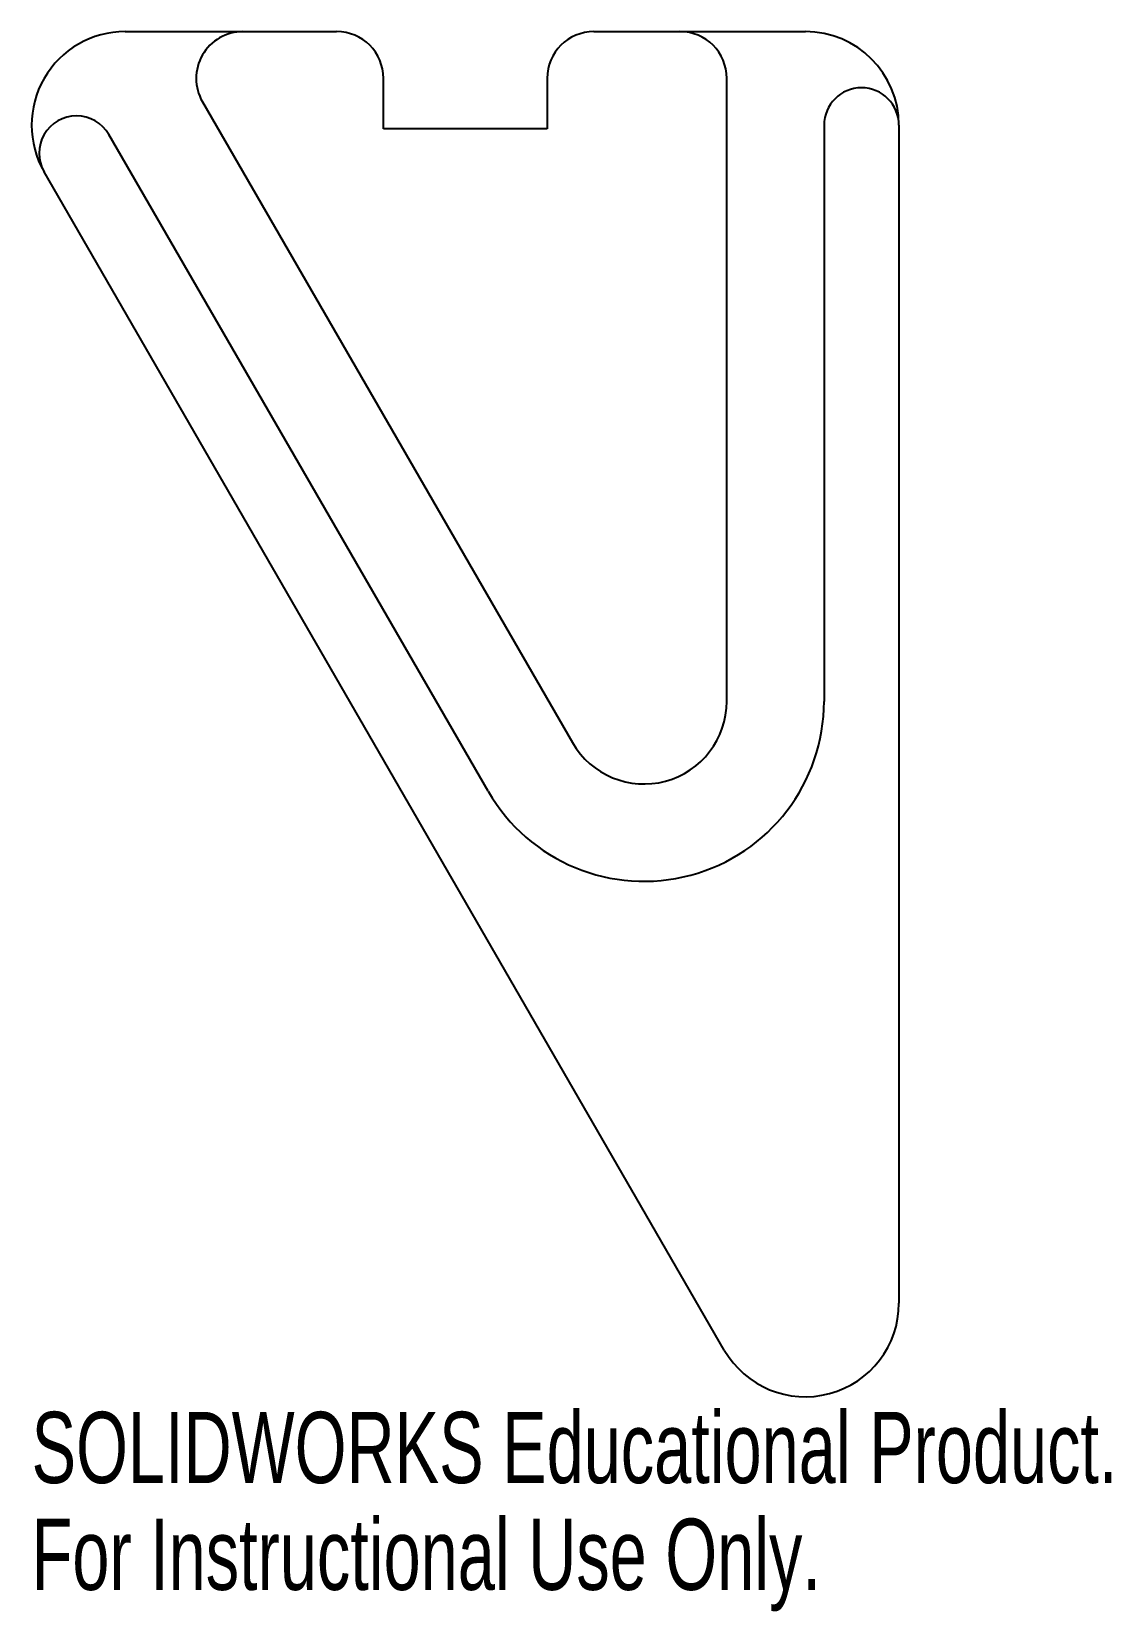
# Model space of a CAD drawing. Header units: inches. Extents: x -2.32 to 0.57, y -4.22 to 0.
import ezdxf

# ---------------------------------------------------------------- set-up
doc = ezdxf.new("R2010")
doc.units = ezdxf.units.IN
doc.header["$MEASUREMENT"] = 0
doc.styles.add('SLDTEXTSTYLE0', font='TXT', dxfattribs={"width": 0.7})

msp = doc.modelspace()

# ---------------------------------------------------------------- linework, layer by layer
at = {"color": 7, "linetype": 'Continuous', "lineweight": 25}
for p, q in [((-2.067, 0), (-1.5022, 0)), ((-0.8147, 0), (-0.25, 0)), ((-1.3772, -0.26), (-1.3772, -0.125)), ((-0.9397, -0.125), (-0.9397, -0.26)), ((-0.46, -1.7892), (-0.46, -0.125)), ((-1.8606, -0.1875), (-0.8721, -1.8996)), ((-0.2, -0.25), (-0.2, -1.7892)), ((0, -0.25), (0, -3.3971)), ((-1.0973, -2.0296), (-2.1103, -0.275)), ((-0.9397, -0.26), (-1.3772, -0.26)), ((-0.4665, -3.5221), (-2.2835, -0.375))]:
    msp.add_line(p, q, dxfattribs=at)
for centre, radius, start, end in [((-1.7523, -0.125), 0.125, 90, 210), ((-1.5022, -0.125), 0.125, 0, 90), ((-0.8147, -0.125), 0.125, 90, 180), ((-0.585, -0.125), 0.125, 0, 90), ((-0.25, -0.25), 0.25, 0, 90), ((-2.067, -0.25), 0.25, 90, 210), ((-0.1, -0.25), 0.1, 0, 180), ((-2.1969, -0.325), 0.1, 30, 210), ((-0.6808, -1.7892), 0.4808, 210, 0), ((-0.6808, -1.7892), 0.2208, 210, 0), ((-0.25, -3.3971), 0.25, 210, 0)]:
    msp.add_arc(centre, radius, start, end, dxfattribs=at)

# ---------------------------------------------------------------- texts
at = {"color": 7, "linetype": 'Continuous', "char_height": 0.1903, "attachment_point": 1, "style": 'SLDTEXTSTYLE0'}
for s, insert in [('SOLIDWORKS Educational Product.', (-2.317, -3.6873)), ('For Instructional Use Only.', (-2.317, -3.9727))]:
    msp.add_mtext(s, dxfattribs=dict(at, insert=insert))

doc.saveas('drawing.dxf')
